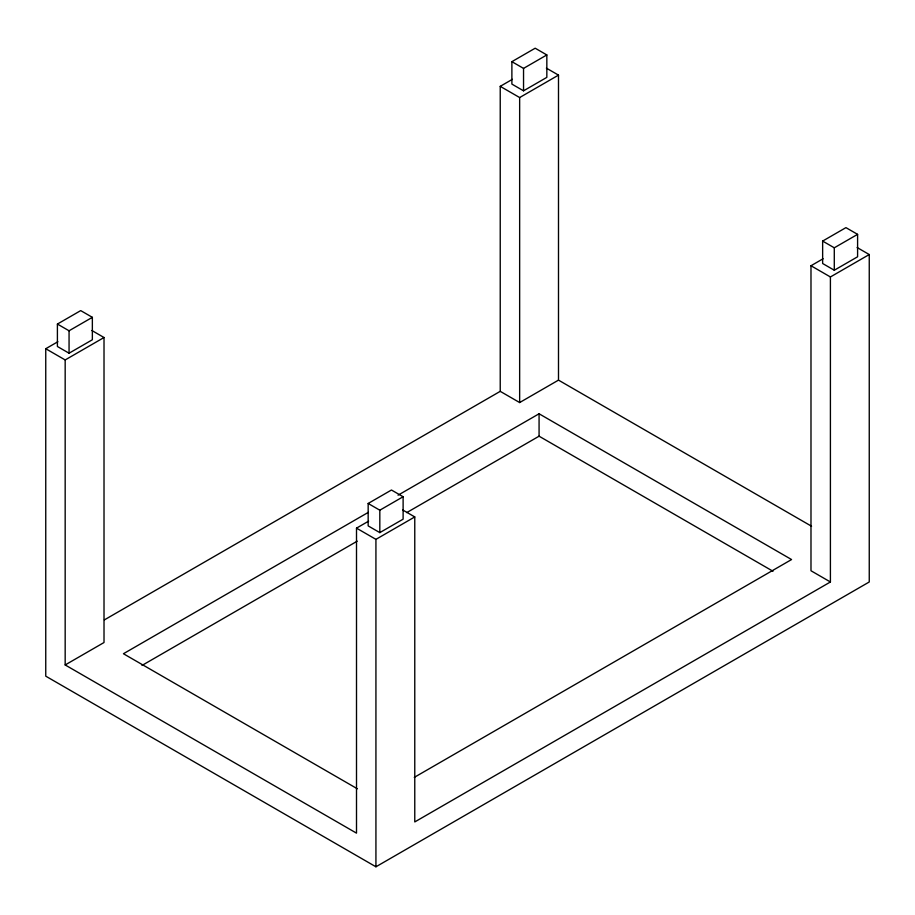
<?xml version="1.0" encoding="UTF-8"?>
<svg xmlns="http://www.w3.org/2000/svg" width="915" height="915" viewBox="0 0 915 915"><rect width="100%" height="100%" fill="white"/><g stroke="black" fill="none" stroke-linecap="round" stroke-linejoin="round"><path stroke-width="1.37" d="M57.405 324.059L80.714 310.608L92.358 317.333L92.358 339.762L69.06 353.213L57.405 346.488L57.405 324.059L69.06 330.784L92.358 317.333M511.885 61.671L535.184 48.209L546.838 54.946L546.838 77.363L523.54 90.825L511.885 84.1L511.885 61.671L523.54 68.396L546.838 54.946M857.115 247.53L869.25 254.542L869.25 581.974L375.928 866.791L45.75 676.162L45.75 348.729L57.885 341.718M104.39 619.878L500.231 391.346L500.231 86.342L512.366 79.331M65.171 359.938L104.013 337.521L104.013 642.524L65.171 664.953L65.171 359.938L45.75 348.729M500.231 86.342L519.651 97.55L558.493 75.122L558.493 380.125L811.559 526.239M500.231 391.346L519.651 402.554L558.493 380.125M368.162 503.467L391.46 490.017L403.115 496.742L403.115 519.171L379.817 532.622L368.162 525.896L368.162 503.467L379.817 510.204L403.115 496.742M822.642 241.08L845.94 227.629L857.595 234.354L857.595 256.783L834.286 270.234L822.642 263.509L822.642 241.08L834.286 247.805L857.595 234.354M368.368 512.331L123.434 653.733L357.365 788.787M398.059 495.187L539.072 413.774L791.567 559.545L414.278 777.373M65.171 664.953L356.507 833.142L356.507 528.138L368.642 521.138M869.25 254.542L830.408 276.959L830.408 581.974L810.987 570.754L810.987 265.75L823.123 258.739M141.997 665.445L357.227 541.177M406.718 512.617L539.072 436.192L772.992 571.246M356.507 528.138L375.928 539.358L414.769 516.929L414.769 821.933L830.408 581.974M546.358 68.122L558.493 75.122M810.987 265.75L830.408 276.959M91.877 330.509L104.013 337.521M402.634 509.918L414.769 516.929M834.286 247.805L834.286 270.234M539.072 413.774L539.072 436.192M523.54 68.396L523.54 90.825M519.651 97.55L519.651 402.554M379.817 510.204L379.817 532.622M375.928 539.358L375.928 866.791M69.06 330.784L69.06 353.213"/></g></svg>
